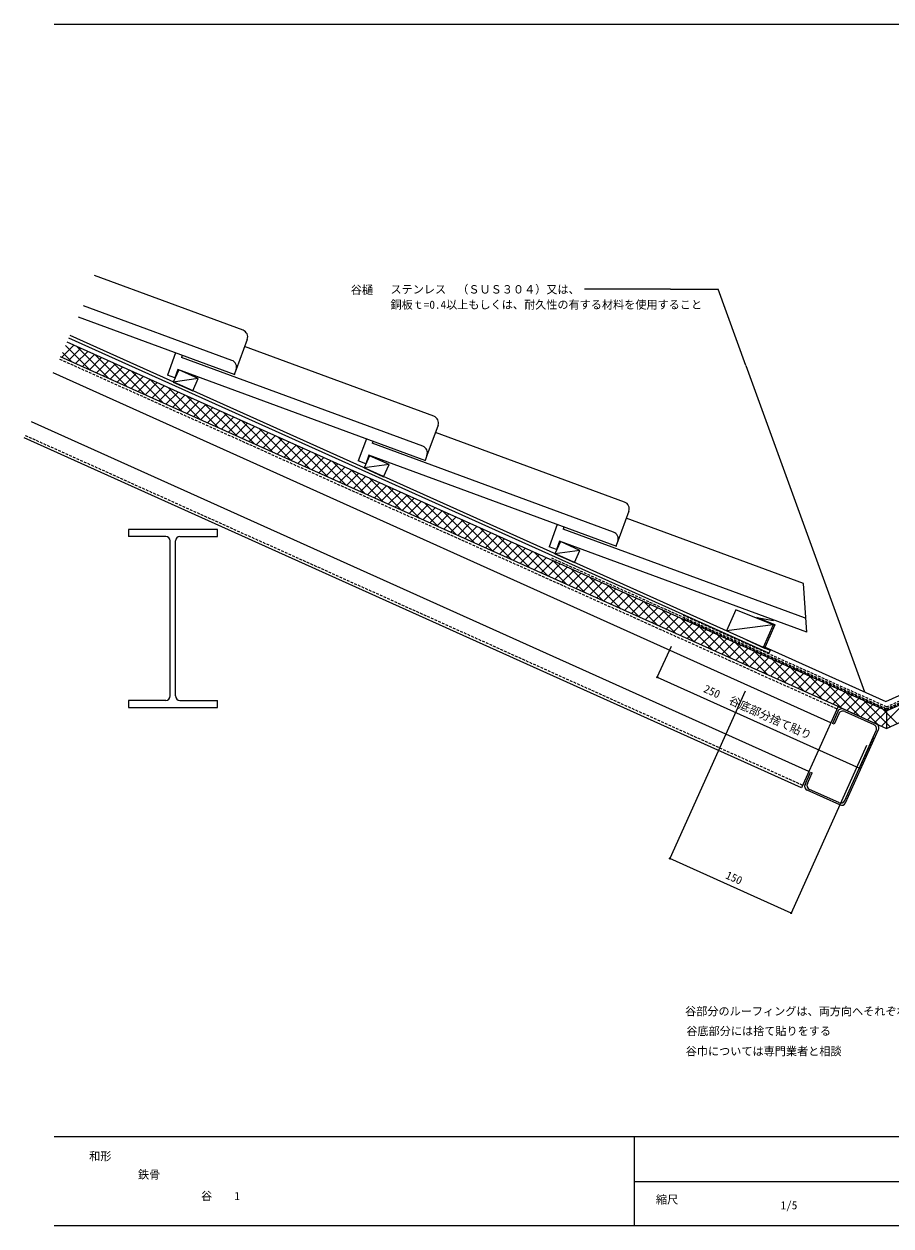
# Model space of a CAD drawing. Units: millimetres, scale not verified. Extents: x -210 to 197, y -138 to 132.
# Drawn here: x -210 to -15.3, y -138.4 to 131.6 of the extents above; entities that cross this region are included whole.
import ezdxf
from ezdxf.enums import TextEntityAlignment as Align

# ---------------------------------------------------------------- set-up
doc = ezdxf.new("R2010")
doc.units = ezdxf.units.MM
doc.header["$LTSCALE"] = 0.5
doc.header["$PDMODE"] = 32
doc.header["$PDSIZE"] = 0.25
doc.linetypes.add('DASHED1', pattern=[1.8, 1.2, -0.6])
for name, color, linetype, lineweight in [('0-0', 5, 'Continuous', 18), ('1-0', 3, 'Continuous', 18), ('1-1', 4, 'Continuous', 18), ('1-2', 7, 'Continuous', 18), ('1-3', 7, 'Continuous', 18), ('1-B', 3, 'Continuous', 18), ('1-C', 7, 'Continuous', 18)]:
    doc.layers.add(name, color=color, linetype=linetype, lineweight=lineweight)
doc.styles.add('ＭＳ ゴシック', font='')
doc.styles.get('ＭＳ ゴシック').set_extended_font_data('MS Gothic')

msp = doc.modelspace()

# ---------------------------------------------------------------- linework, layer by layer
at = {"layer": '0-0'}
for p, q in [((-203.2432, 131.6351), (196.7568, 131.6351)), ((196.7568, -118.3649), (-203.2433, -118.3649)), ((-72.973, -118.3649), (-72.973, -138.3649)), ((-72.973, -128.3649), (4.8649, -128.3649)), ((196.7568, -138.3649), (-203.2432, -138.3649))]:
    msp.add_line(p, q, dxfattribs=at)
at = {"layer": '1-0', "color": 7}
for p, q in [((-16.3256, -22.6303), (-200.3443, 60.1781)), ((-42.7142, -9.6589), (-199.934, 61.0901)), ((-42.4679, -9.1117), (-199.6877, 61.6372)), ((-16.3256, -22.6303), (167.6931, 60.1781)), ((-27.177, -21.6949), (-201.8216, 56.8952)), ((-16.3256, -26.578), (169.1704, 56.8952)), ((-28.8185, -25.3426), (-203.4631, 53.2475)), ((-33.7429, -36.2856), (-208.3875, 42.3045)), ((-35.3843, -39.9333), (-210.0289, 38.6568)), ((-27.177, -21.6949), (-35.3843, -39.9333)), ((-16.3256, -22.6303), (-16.3256, -26.578)), ((-16.3256, -22.6303), (-16.3256, -26.578))]:
    msp.add_line(p, q, dxfattribs=at)
at = {"layer": '1-0', "color": 7, "linetype": 'DASHED1'}
for p, q in [((-27.4232, -22.242), (-202.0678, 56.3481)), ((-35.1381, -39.3862), (-209.7827, 39.2039))]:
    msp.add_line(p, q, dxfattribs=at)
at = {"layer": '1-0'}
for p, q in [((-166.6053, 18.1082), (-186.6053, 18.1082)), ((-186.6053, 18.1082), (-186.6053, 16.5082)), ((-178.2053, 16.5082), (-186.6053, 16.5082)), ((-175.0053, 16.5082), (-166.6053, 16.5082)), ((-166.6053, 16.5082), (-166.6053, 18.1082)), ((-177.2053, -19.2918), (-177.2053, 15.5082)), ((-176.0053, -19.2918), (-176.0053, 15.5082)), ((-186.6053, -20.2918), (-186.6053, -21.8918)), ((-178.2053, -20.2918), (-186.6053, -20.2918)), ((-175.0053, -20.2918), (-166.6053, -20.2918)), ((-27.2388, -22.7637), (-28.4699, -25.4994)), ((-27.0382, -23.2926), (-28.1051, -25.6636)), ((-25.9166, -22.2621), (-18.6212, -25.545)), ((-25.7159, -22.791), (-19.1501, -25.7456)), ((-28.1051, -25.6636), (-28.4699, -25.4994)), ((-25.5062, -43.2819), (-18.1196, -26.8673)), ((-25.7068, -42.753), (-18.6486, -27.0679)), ((-34.6254, -39.1782), (-33.3943, -36.4425)), ((-34.0965, -38.9776), (-33.0295, -36.6066)), ((-33.3943, -36.4425), (-33.0295, -36.6066)), ((-27.0291, -43.2545), (-33.5949, -40.2999)), ((-26.8285, -43.7834), (-34.1238, -40.5005))]:
    msp.add_line(p, q, dxfattribs=at)
msp.add_lwpolyline([(-186.6053, -21.8918), (-166.6053, -21.8918), (-166.6053, -20.2918)], dxfattribs=at)
for centre, start, end in [((-178.2053, 15.5082), 0, 90), ((-175.0053, 15.5082), 90, 180), ((-178.2053, -19.2918), 270, 0), ((-175.0053, -19.2918), 180, 270), ((-26.3269, -23.174), 65.77293, 155.77293), ((-26.1263, -23.7029), 65.77293, 155.77293), ((-19.5605, -26.6575), 335.77293, 65.77293), ((-19.0316, -26.4569), 335.77293, 65.77293), ((-33.7135, -39.5886), 155.77293, 245.77293), ((-33.1846, -39.388), 155.77293, 245.77293), ((-26.6187, -42.3426), 245.77293, 335.77293), ((-26.4181, -42.8715), 245.77293, 335.77293)]:
    msp.add_arc(centre, 1, start, end, dxfattribs=at)
at = {"layer": '1-1'}
for p, q in [((-201.5744, 56.784), (-198.8518, 59.5065)), ((-200.689, 59.4122), (-195.1861, 53.9092)), ((-201.3912, 57.8516), (-199.3001, 55.7605)), ((-200.0139, 56.0817), (-197.2913, 58.8043)), ((-198.4534, 55.3795), (-195.7308, 58.1021)), ((-198.2497, 59.2355), (-191.072, 52.0579)), ((-196.8929, 54.6773), (-194.1703, 57.3998)), ((-194.1356, 57.3842), (-186.9579, 50.2065)), ((-195.3324, 53.9751), (-192.6098, 56.6976)), ((-193.7719, 53.2728), (-191.0493, 55.9954)), ((-192.2114, 52.5706), (-189.4888, 55.2931)), ((-190.6509, 51.8684), (-187.9283, 54.5909)), ((-190.0215, 55.5329), (-182.8439, 48.3552)), ((-189.0904, 51.1661), (-186.3678, 53.8887)), ((-187.5298, 50.4639), (-184.8073, 53.1865)), ((-185.9693, 49.7617), (-183.2468, 52.4842)), ((-185.9075, 53.6815), (-178.7298, 46.5039)), ((-184.4088, 49.0595), (-181.6863, 51.782)), ((-181.7934, 51.8302), (-174.6157, 44.6526)), ((-182.8483, 48.3572), (-180.1258, 51.0798)), ((-181.2878, 47.655), (-178.5653, 50.3776)), ((-179.7273, 46.9528), (-177.0048, 49.6753)), ((-178.1668, 46.2505), (-175.4442, 48.9731)), ((-177.6793, 49.9789), (-170.5017, 42.8012)), ((-176.6063, 45.5483), (-173.8837, 48.2709)), ((-175.0458, 44.8461), (-172.3232, 47.5686)), ((-173.5652, 48.1275), (-166.3876, 40.9499)), ((-173.4853, 44.1439), (-170.7627, 46.8664)), ((-171.9248, 43.4416), (-169.2022, 46.1642)), ((-169.4512, 46.2762), (-162.2735, 39.0986)), ((-170.3643, 42.7394), (-167.6417, 45.462)), ((-168.8038, 42.0372), (-166.0812, 44.7597)), ((-167.2433, 41.3349), (-164.5207, 44.0575)), ((-165.6828, 40.6327), (-162.9602, 43.3553)), ((-165.3371, 44.4249), (-158.1595, 37.2472)), ((-164.1222, 39.9305), (-161.3997, 42.653)), ((-162.5617, 39.2283), (-159.8392, 41.9508)), ((-161.223, 42.5736), (-154.0454, 35.3959)), ((-161.0012, 38.526), (-158.2787, 41.2486)), ((-159.4407, 37.8238), (-156.7182, 40.5464)), ((-157.109, 40.7222), (-149.9313, 33.5446)), ((-157.8802, 37.1216), (-155.1576, 39.8441)), ((-156.3197, 36.4193), (-153.5971, 39.1419)), ((-154.7592, 35.7171), (-152.0366, 38.4396)), ((-152.9949, 38.8709), (-145.8173, 31.6933)), ((-153.1986, 35.0149), (-150.4761, 37.7374)), ((-151.6381, 34.3126), (-148.9156, 37.0352)), ((-150.0776, 33.6104), (-147.3551, 36.333)), ((-148.8809, 37.0196), (-141.7032, 29.8419)), ((-148.5171, 32.9082), (-145.7945, 35.6307)), ((-144.7668, 35.1682), (-137.5891, 27.9906)), ((-146.9566, 32.2059), (-144.234, 34.9285)), ((-145.3961, 31.5037), (-142.6735, 34.2263)), ((-143.8356, 30.8015), (-141.113, 33.524)), ((-142.2751, 30.0993), (-139.5525, 32.8218)), ((-140.6527, 33.3169), (-133.4751, 26.1393)), ((-140.7145, 29.397), (-137.992, 32.1196)), ((-139.154, 28.6948), (-136.4315, 31.4174)), ((-137.5935, 27.9926), (-134.871, 30.7151)), ((-136.5387, 31.4656), (-129.361, 24.2879)), ((-136.033, 27.2903), (-133.3105, 30.0129)), ((-134.4725, 26.5881), (-131.7499, 29.3107)), ((-132.912, 25.8859), (-130.1894, 28.6084)), ((-132.4246, 29.6143), (-125.247, 22.4366)), ((-131.3515, 25.1836), (-128.6289, 27.9062)), ((-129.791, 24.4814), (-127.0684, 27.204)), ((-128.3106, 27.7629), (-121.1329, 20.5853)), ((-128.2304, 23.7792), (-125.5079, 26.5017)), ((-126.6699, 23.077), (-123.9474, 25.7995)), ((-125.1094, 22.3747), (-122.3869, 25.0973)), ((-124.1965, 25.9116), (-117.0189, 18.734)), ((-123.5489, 21.6725), (-120.8264, 24.395)), ((-121.9884, 20.9702), (-119.2658, 23.6928)), ((-120.4279, 20.268), (-117.7053, 22.9906)), ((-120.0824, 24.0603), (-112.9048, 16.8826)), ((-118.8674, 19.5658), (-116.1448, 22.2883)), ((-115.9684, 22.2089), (-108.7907, 15.0313)), ((-117.3068, 18.8636), (-114.5843, 21.5861)), ((-115.7463, 18.1613), (-113.0238, 20.8839)), ((-114.1858, 17.4591), (-111.4633, 20.1817)), ((-112.6253, 16.7569), (-109.9028, 19.4794)), ((-111.8543, 20.3576), (-104.6767, 13.18)), ((-111.0648, 16.0546), (-108.3423, 18.7772)), ((-109.5043, 15.3524), (-106.7817, 18.075)), ((-107.9438, 14.6502), (-105.2212, 17.3727)), ((-107.7402, 18.5063), (-100.5626, 11.3286)), ((-106.3833, 13.948), (-103.6607, 16.6705)), ((-103.6262, 16.6549), (-96.4485, 9.4773)), ((-104.8228, 13.2457), (-102.1002, 15.9683)), ((-103.2623, 12.5435), (-100.5397, 15.266)), ((-101.7018, 11.8413), (-98.9792, 14.5638)), ((-100.1412, 11.139), (-97.4187, 13.8616)), ((-99.5121, 14.8036), (-92.3344, 7.626)), ((-98.5807, 10.4368), (-95.8582, 13.1594)), ((-97.0202, 9.7346), (-94.2977, 12.4571)), ((-95.4597, 9.0324), (-92.7372, 11.7549)), ((-95.398, 12.9523), (-88.2204, 5.7746)), ((-93.8992, 8.3301), (-91.1766, 11.0527)), ((-91.284, 11.101), (-84.1063, 3.9233)), ((-92.3387, 7.6279), (-89.6161, 10.3504)), ((-90.7782, 6.9257), (-88.0556, 9.6482)), ((-89.2177, 6.2234), (-86.4951, 8.946)), ((-87.6572, 5.5212), (-84.9346, 8.2437)), ((-87.1699, 9.2496), (-79.9922, 2.072)), ((-86.0966, 4.819), (-83.3741, 7.5415)), ((-84.5361, 4.1167), (-81.8136, 6.8393)), ((-83.0558, 7.3983), (-75.8782, 0.2207)), ((-82.9756, 3.4145), (-80.2531, 6.1371)), ((-81.4151, 2.7123), (-78.6926, 5.4348)), ((-78.9418, 5.547), (-71.7641, -1.6307)), ((-79.8546, 2.01), (-77.132, 4.7326)), ((-78.2941, 1.3078), (-75.5715, 4.0304)), ((-76.7336, 0.6056), (-74.011, 3.3281)), ((-74.8277, 3.6957), (-67.6501, -3.482)), ((-75.1731, -0.0966), (-72.4505, 2.6259)), ((-73.6126, -0.7989), (-70.89, 1.9237)), ((-72.052, -1.5011), (-69.3295, 1.2214)), ((-70.7136, 1.8443), (-63.536, -5.3333)), ((-70.4915, -2.2033), (-67.769, 0.5192)), ((-68.931, -2.9056), (-66.2085, -0.183)), ((-67.3705, -3.6078), (-64.6479, -0.8852)), ((-66.5996, -0.007), (-59.4219, -7.1846)), ((-65.81, -4.31), (-63.0874, -1.5875)), ((-64.2495, -5.0122), (-61.5269, -2.2897)), ((-62.4855, -1.8584), (-55.3078, -9.036)), ((-62.689, -5.7145), (-59.9664, -2.9919)), ((-61.1284, -6.4167), (-58.4059, -3.6942)), ((-59.5679, -7.1189), (-56.8454, -4.3964)), ((-58.3714, -3.7097), (-51.1938, -10.8873)), ((-58.0074, -7.8212), (-55.2849, -5.0986)), ((-56.4469, -8.5234), (-53.7244, -5.8008)), ((-54.8864, -9.2256), (-52.1639, -6.5031)), ((-54.2573, -5.561), (-47.0797, -12.7387)), ((-53.3259, -9.9279), (-50.6034, -7.2053)), ((-51.7654, -10.6301), (-49.0428, -7.9075)), ((-50.1433, -7.4123), (-42.9657, -14.59)), ((-50.2049, -11.3323), (-47.4823, -8.6098)), ((-48.6444, -12.0346), (-45.9218, -9.312)), ((-47.0839, -12.7368), (-44.3613, -10.0142)), ((-46.0292, -9.2637), (-38.8516, -16.4413)), ((-45.5233, -13.439), (-42.8008, -10.7165)), ((-43.9628, -14.1412), (-41.2403, -11.4187)), ((-42.4023, -14.8435), (-39.6798, -12.1209)), ((-41.9152, -11.115), (-34.7375, -18.2926)), ((-40.8418, -15.5457), (-38.1193, -12.8232)), ((-37.8011, -12.9663), (-30.6234, -20.144)), ((-39.2813, -16.2479), (-36.5587, -13.5254)), ((-37.7208, -16.9502), (-34.9982, -14.2276)), ((-36.1603, -17.6524), (-33.4377, -14.9298)), ((-34.5998, -18.3546), (-31.8772, -15.6321)), ((-33.687, -14.8177), (-26.5094, -21.9953)), ((-33.0393, -19.0569), (-30.3167, -16.3343)), ((-31.4787, -19.7591), (-28.7562, -17.0365)), ((-29.9182, -20.4613), (-27.1957, -17.7388)), ((-29.573, -16.669), (-22.3953, -23.8466)), ((-28.3577, -21.1635), (-25.6352, -18.441)), ((-25.4589, -18.5203), (-18.2813, -25.698)), ((-26.7972, -21.8658), (-24.0747, -19.1432)), ((-25.2367, -22.568), (-22.5142, -19.8454)), ((-23.6762, -23.2702), (-20.9536, -20.5477)), ((-22.1157, -23.9725), (-19.3931, -21.2499)), ((-21.3449, -20.3716), (-16.3256, -25.3909)), ((-16.3256, -24.9706), (-12.0705, -20.7155)), ((-20.5552, -24.6747), (-17.8326, -21.9521)), ((-18.9947, -25.3769), (-16.3256, -22.7078)), ((-17.2308, -22.223), (-16.3256, -23.1282)), ((-16.3256, -22.7079), (-16.1846, -22.5669)), ((-16.3256, -23.1279), (-13.9462, -25.5073)), ((-17.4342, -26.0791), (-16.3256, -24.9706)), ((-16.3256, -25.3906), (-15.5067, -26.2095))]:
    msp.add_line(p, q, dxfattribs=at)
at = {"layer": '1-1', "color": 3, "linetype": 'DASHED1'}
for q in [(167.3649, 60.9077), (-61.9217, -1.2348)]:
    msp.add_line((-16.3256, -21.753), q, dxfattribs=at)
at = {"layer": '1-1', "color": 7}
for p, q in [((-170.9048, 51.9747), (-176.5132, 51.2086)), ((-170.9048, 51.9747), (-176.5132, 51.2086)), ((-170.9048, 51.9747), (-176.5132, 51.2086)), ((-172.1359, 49.2389), (-170.9048, 51.9747)), ((-128.0445, 32.6875), (-133.6529, 31.9215)), ((-128.0445, 32.6875), (-133.6528, 31.9215)), ((-128.0445, 32.6875), (-133.6528, 31.9215)), ((-128.0445, 32.6875), (-133.6528, 31.9215)), ((-128.0445, 32.6875), (-132.4218, 34.6573)), ((-85.1842, 13.4004), (-89.5614, 15.3701)), ((-85.1842, 13.4004), (-90.7925, 12.6344)), ((-85.1842, 13.4004), (-90.7925, 12.6344)), ((-34.2299, -4.9756), (-34.9518, 5.9547)), ((-47.9322, -6.6528), (-43.555, -8.6225)), ((-47.9322, -6.6528), (-43.555, -8.6225)), ((-42.3239, -5.8868), (-42.3239, -5.8868)), ((-27.177, -21.6949), (-16.3256, -26.578))]:
    msp.add_line(p, q, dxfattribs=at)
for points in [[(-170.9048, 51.9747), (-175.2821, 53.9444), (-176.5132, 51.2087), (-172.1359, 49.2389)], [(-128.0445, 32.6875), (-132.4218, 34.6573), (-133.6529, 31.9215)], [(-128.0445, 32.6875), (-132.4218, 34.6573), (-133.6528, 31.9215)]]:
    msp.add_lwpolyline(points, dxfattribs=at)
for points in [[(-172.1359, 49.2389), (-170.9048, 51.9747), (-175.2821, 53.9444), (-176.5132, 51.2086)], [(-172.1359, 49.2389), (-170.9048, 51.9747), (-175.2821, 53.9444), (-176.5132, 51.2086)], [(-129.2756, 29.9517), (-128.0445, 32.6875), (-132.4218, 34.6573), (-133.6528, 31.9215)], [(-129.2756, 29.9517), (-128.0445, 32.6875), (-132.4218, 34.6573), (-133.6528, 31.9215)], [(-86.4153, 10.6646), (-85.1842, 13.4004), (-89.5614, 15.3701), (-90.7925, 12.6344)], [(-86.4153, 10.6646), (-85.1842, 13.4004), (-89.5614, 15.3701), (-90.7925, 12.6344)]]:
    msp.add_lwpolyline(points, close=True, dxfattribs=at)
at = {"layer": '1-2'}
for p, q in [((-50.1257, 0.0209), (-52.2537, -4.7081)), ((-41.7684, -3.3392), (-50.1257, 0.0209)), ((-41.7684, -3.3392), (-52.2537, -4.7081)), ((-41.7684, -3.3392), (-44.0464, -8.4014)), ((-42.4679, -9.1117), (-42.7142, -9.6589))]:
    msp.add_line(p, q, dxfattribs=at)
at = {"layer": '1-2', "color": 3}
for q in [(-41.299, -3.2428), (-16.4542, -20.5392)]:
    msp.add_line((-43.5878, -8.329), q, dxfattribs=at)
for points in [[(-41.3256, -3.3018), (-45.4087, -1.6602), (-41.6759, -2.3453)], [(-16.4542, -20.5392), (10.7902, -8.2792), (8.6013, -3.415), (8.5464, -3.2932), (13.0401, -1.4865), (10.7189, -1.7011)]]:
    msp.add_lwpolyline(points, dxfattribs=at)
at = {"layer": '1-3'}
for p, q in [((-64.8649, 72.0405), (-84.146, 72.0405)), ((-64.8649, 72.0405), (-54.142, 72.0405)), ((-47.9249, 54.9591), (-54.142, 72.0405)), ((-47.9249, 54.9591), (-21.2276, -18.3911)), ((-67.7944, -15.099), (-64.6468, -8.1044)), ((-67.7944, -15.099), (-22.3805, -35.5353)), ((-48.035, -18.2115), (-64.9636, -55.8307)), ((-22.3805, -35.5353), (-19.2329, -28.5407)), ((-20.816, -30.4601), (-37.7446, -68.0792)), ((-37.7446, -68.0792), (-64.9636, -55.8307))]:
    msp.add_line(p, q, dxfattribs=at)
at = {"layer": '1-3', "color": 3, "linetype": 'DASHED1'}
for q in [(-91.4975, 11.6337), (29.4198, -1.5699)]:
    msp.add_line((-16.3681, -22.1745), q, dxfattribs=at)
at = {"layer": '1-3', "linetype": 'DASHED1'}
msp.add_lwpolyline([(29.3307, -1.9146), (-16.2653, -22.4328), (-61.8614, -1.9146)], dxfattribs=at)
at = {"layer": '1-3'}
for p in [(-67.7944, -15.099), (-22.3805, -35.5353), (-64.9636, -55.8307), (-37.7446, -68.0792)]:
    msp.add_point(p, dxfattribs=at)
at = {"layer": '1-B'}
for p, q in [((-163.3357, 56.0887), (-196.6643, 68.356)), ((-162.6194, 52.8414), (-197.8161, 65.7963)), ((-176.0052, 57.7684), (-177.84, 52.7837)), ((-174.5037, 57.2157), (-174.6804, 56.7356)), ((-120.4821, 36.7867), (-174.6804, 56.7356)), ((-174.5026, 57.2153), (-174.6737, 56.7504)), ((-174.5026, 57.2153), (-174.6737, 56.7504)), ((-175.4599, 54.0388), (-176.1508, 52.1619)), ((-119.7658, 33.5394), (-175.4599, 54.0388)), ((-162.3868, 54.0345), (-162.8041, 52.9007)), ((-176.1508, 52.1619), (-177.84, 52.7837)), ((-133.1505, 38.466), (-134.9797, 33.4965)), ((-133.1505, 38.466), (-134.9796, 33.4965)), ((-131.649, 37.9133), (-131.8201, 37.4484)), ((-131.649, 37.9133), (-131.8201, 37.4484)), ((-77.6217, 17.4996), (-131.8201, 37.4484)), ((-133.2904, 32.8748), (-134.9797, 33.4965)), ((-133.2904, 32.8748), (-134.9796, 33.4965)), ((-132.5996, 34.7517), (-133.2904, 32.8748)), ((-132.5996, 34.7517), (-133.2904, 32.8748)), ((-76.9055, 14.2523), (-132.5996, 34.7517)), ((-119.5332, 34.7325), (-119.9505, 33.5987)), ((-90.2902, 19.1788), (-92.1193, 14.2094)), ((-88.7887, 18.6262), (-88.9598, 18.1613)), ((-34.7614, -1.7876), (-88.9598, 18.1613)), ((-90.4301, 13.5876), (-92.1193, 14.2094)), ((-89.7393, 15.4645), (-90.4301, 13.5876)), ((-34.2271, -4.9679), (-89.7393, 15.4645)), ((-76.6729, 15.4454), (-77.0902, 14.3115))]:
    msp.add_line(p, q, dxfattribs=at)
for centre, start in [((-163.8883, 54.5872), 339.79262), ((-121.0347, 35.2852), 339.79262), ((-78.1744, 15.998), 339.79262), ((-35.3141, -3.2891), 56.42912), ((-35.3141, -3.2891), 56.42912)]:
    msp.add_arc(centre, 1.6, start, 69.7932, dxfattribs=at)
at = {"layer": '1-C'}
for p, q in [((-160.8487, 62.8456), (-194.1773, 75.1129)), ((-159.8998, 60.7914), (-162.3868, 54.0345)), ((-117.995, 43.5435), (-160.4911, 59.1851)), ((-117.0462, 41.4893), (-119.5332, 34.7325)), ((-75.1348, 24.2564), (-117.6318, 39.8984)), ((-74.1859, 22.2022), (-76.6729, 15.4454)), ((-34.9518, 5.9547), (-74.7715, 20.6112))]:
    msp.add_line(p, q, dxfattribs=at)
for centre, end in [((-161.4013, 61.344), 69.79251), ((-118.5477, 42.042), 69.79251), ((-75.6874, 22.7549), 69.79277)]:
    msp.add_arc(centre, 1.6, 339.79305, end, dxfattribs=at)

# ---------------------------------------------------------------- texts
at = {"layer": '0-0', "color": 7, "style": 'ＭＳ ゴシック'}
for s, p in [('和形', (-195.4054, -124.1757)), ('縮尺', (-68.1081, -133.9054))]:
    msp.add_text(s, height=1.833, dxfattribs=at).set_placement(p, align=Align.BOTTOM_LEFT)
at = {"layer": '1-0', "color": 7, "style": 'ＭＳ ゴシック'}
msp.add_text('1/5', height=1.833, dxfattribs=at).set_placement((-40.0932, -135.1819), align=Align.BOTTOM_LEFT)
at = {"layer": '1-3', "style": 'ＭＳ ゴシック'}
for s, p in [('谷樋', (-136.6388, 70.4361)), ('ステンレス\u3000（ＳＵＳ３０４）又は、', (-127.7278, 70.5504)), ('銅板ｔ=0.4以上もしくは、耐久性の有する材料を使用すること', (-127.7278, 67.1231)), ('谷部分のルーフィングは、両方向へそれぞれ250ｍｍ以上重ね合わせること。', (-61.559, -91.6133)), ('谷底部分には捨て貼りをする', (-61.279, -96.0536)), ('谷巾については専門業者と相談', (-61.419, -100.6027)), ('鉄骨', (-184.4438, -128.2884)), ('谷\u3000\u30001', (-170.2781, -133.1048))]:
    msp.add_text(s, height=1.833, dxfattribs=at).set_placement(p, align=Align.BOTTOM_LEFT)
for s, p in [('250  谷底部分捨て貼り', (-57.8166, -18.8639)), ('150', (-52.8588, -60.7295))]:
    msp.add_text(s, height=1.833, rotation=335.772, dxfattribs=at).set_placement(p, align=Align.BOTTOM_LEFT)

doc.saveas('drawing.dxf')
